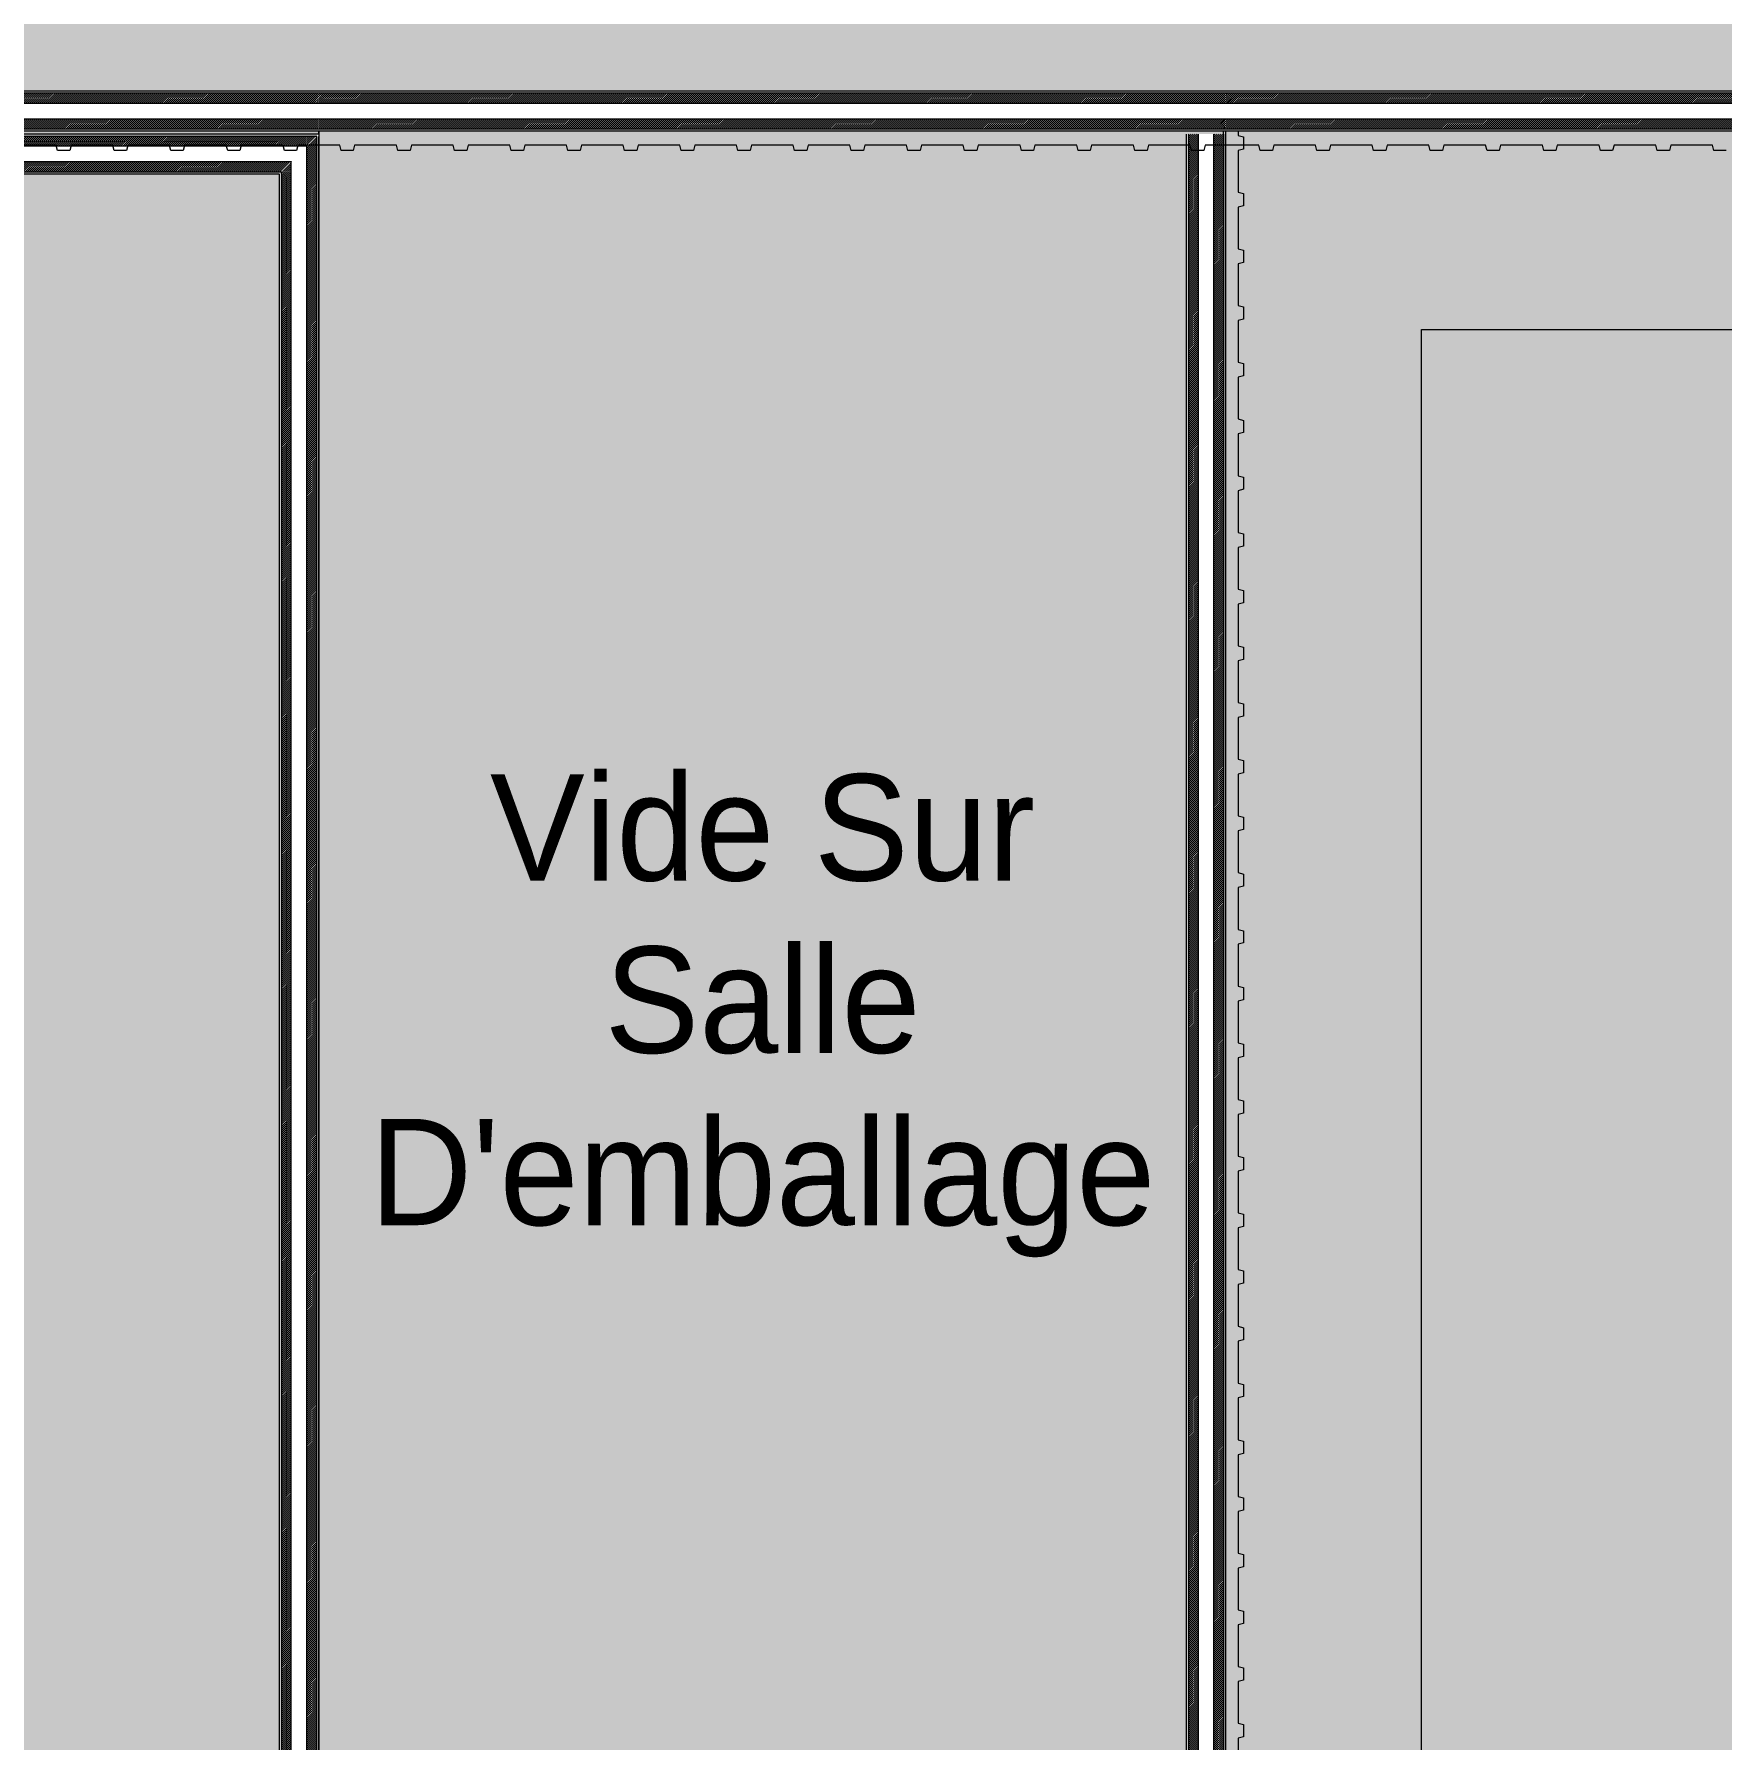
# Model space of a CAD drawing. Header units: millimetres. Extents: x 141848 to 1648660, y -465012 to -151356.
# Drawn here: x 402266 to 414175, y -199760 to -187728 of the extents above; entities that cross this region are included whole.
import ezdxf

# ---------------------------------------------------------------- set-up
doc = ezdxf.new("R2010")
doc.units = ezdxf.units.MM
doc.header["$MEASUREMENT"] = 0
doc.linetypes.add('Wipeout_Contour', pattern=[1000, 0, -1000])
for name, color, linetype in [('Hachure', 7, 'Continuous'), ('Intérieur - Agencement', 7, 'Continuous'), ('Sols_ Dalles', 7, 'Continuous')]:
    doc.layers.add(name, color=color, linetype=linetype)
doc.styles.add('STYLE_GENERE_1', font='')
doc.styles.get('STYLE_GENERE_1').set_extended_font_data('Agency FB')
pattern_1 = [(45, (0, 175), (-55.684659, 55.684659), [0, -52.5, 0, -78.75]), (110, (175, 175), (74.000794, 26.934086), [0, -38.5, 0, -66.5])]
pattern_2 = [(45, (0, 0), (-7.07106781, 7.07106781), [])]

# ---------------------------------------------------------------- blocks, each defined once
blk = doc.blocks.new('Dalle_3_1', base_point=(381580, -188411))
at = {"layer": 'Sols_ Dalles', "linetype": 'Continuous', "lineweight": 0, "true_color": 0x3f3f3f}
blk.add_hatch(color=250, dxfattribs=at).paths.add_polyline_path([(381580, -188411), (410696, -188411), (437925, -188411), (437925, -173400), (381580, -173400)])
at = {"layer": 'Sols_ Dalles', "color": 250, "linetype": 'Continuous', "lineweight": 5, "true_color": 0x1f1f1f, "flags": 128}
blk.add_lwpolyline([(381580, -188411), (410696, -188411), (437925, -188411), (437925, -173400), (381580, -173400)], close=True, dxfattribs=at)
blk = doc.blocks.new('Dalle_10_1', base_point=(396575, -216896))
at = {"layer": 'Sols_ Dalles', "linetype": 'Continuous', "lineweight": 0, "true_color": 0x3f3f3f}
blk.add_hatch(color=250, dxfattribs=at).paths.add_polyline_path([(396575, -216896), (396575, -231396), (404276, -231396), (404276, -216896), (414075, -216896), (414075, -205896), (404276, -205896), (404276, -188411), (396575, -188411), (396575, -205896)])
at = {"layer": 'Sols_ Dalles', "color": 250, "linetype": 'Continuous', "lineweight": 5, "true_color": 0x1f1f1f, "flags": 128}
blk.add_lwpolyline([(396575, -216896), (396575, -231396), (404276, -231396), (404276, -216896), (414075, -216896), (414075, -205896), (404276, -205896), (404276, -188411), (396575, -188411), (396575, -205896)], close=True, dxfattribs=at)
blk = doc.blocks.new('Dalle_11_1', base_point=(404276, -200381))
at = {"layer": 'Sols_ Dalles', "linetype": 'Continuous', "lineweight": 0, "true_color": 0x3f3f3f}
blk.add_hatch(color=250, dxfattribs=at).paths.add_polyline_path([(404276, -200381), (410676, -200381), (410676, -188411), (404276, -188411)])
at = {"layer": 'Sols_ Dalles', "color": 250, "linetype": 'Continuous', "lineweight": 5, "true_color": 0x1f1f1f, "flags": 128}
blk.add_lwpolyline([(404276, -200381), (410676, -200381), (410676, -188411), (404276, -188411)], close=True, dxfattribs=at)
blk = doc.blocks.new('Mur_35_1', base_point=(437905, -188411))
at = {"color": 254, "linetype": 'Wipeout_Contour', "lineweight": 0, "ltscale": 1856143.500106956}
blk.add_wipeout([(437625, -188131), (410676, -188131), (410676, -188146), (437625, -188146)], dxfattribs=at)
at = {"color": 254, "linetype": 'Wipeout_Contour', "lineweight": 0, "ltscale": 1857060.648235615}
blk.add_wipeout([(437890, -188396), (410676, -188396), (410676, -188411), (437890, -188411)], dxfattribs=at)
at = {"linetype": 'Continuous', "lineweight": 5, "true_color": 0x5f5f5f}
h = blk.add_hatch(dxfattribs=at)
h.set_pattern_fill('Enduit_0001', color=251, style=0, pattern_type=2)
h.set_pattern_definition(pattern_1)
h.paths.add_polyline_path([(437625, -188131), (410676, -188131), (410676, -188146), (437625, -188146)])
h = blk.add_hatch(dxfattribs=at)
h.set_pattern_fill('Enduit_0001', color=251, style=0, pattern_type=2)
h.set_pattern_definition(pattern_1)
h.paths.add_polyline_path([(437890, -188396), (410676, -188396), (410676, -188411), (437890, -188411)])
at = {"color": 254, "linetype": 'Wipeout_Contour', "lineweight": 0, "ltscale": 1856863.016987408}
blk.add_wipeout([(437820, -188326), (410676, -188326), (410676, -188396), (437820, -188396)], dxfattribs=at)
at = {"linetype": 'Continuous', "lineweight": 5, "true_color": 0x5f5f5f}
h = blk.add_hatch(dxfattribs=at)
h.set_pattern_fill('Briques_terre_cuite__int_97', color=251, style=0, pattern_type=2)
h.set_pattern_definition(pattern_2)
h.paths.add_polyline_path([(437820, -188326), (410676, -188326), (410676, -188396), (437820, -188396)])
at = {"color": 7, "linetype": 'Continuous', "lineweight": 5}
blk.add_line((410676, -188396), (437820, -188396), dxfattribs=at)
at = {"color": 7, "linetype": 'Continuous', "lineweight": 5, "flags": 128}
blk.add_lwpolyline([(410676, -188411), (437905, -188411)], dxfattribs=at)
at = {"color": 254, "linetype": 'Wipeout_Contour', "lineweight": 0, "ltscale": 1856514.772374174}
blk.add_wipeout([(437710, -188216), (410676, -188216), (410676, -188326), (437710, -188326)], dxfattribs=at)
at = {"color": 7, "linetype": 'Continuous', "lineweight": 5}
blk.add_line((410676, -188326), (437710, -188326), dxfattribs=at)
at = {"color": 254, "linetype": 'Wipeout_Contour', "lineweight": 0, "ltscale": 1856240.044146557}
blk.add_wipeout([(437640, -188146), (410676, -188146), (410676, -188216), (437640, -188216)], dxfattribs=at)
at = {"linetype": 'Continuous', "lineweight": 5, "true_color": 0x5f5f5f}
h = blk.add_hatch(dxfattribs=at)
h.set_pattern_fill('Briques_terre_cuite__int_97', color=251, style=0, pattern_type=2)
h.set_pattern_definition(pattern_2)
h.paths.add_polyline_path([(437640, -188146), (410676, -188146), (410676, -188216), (437640, -188216)])
at = {"color": 7, "linetype": 'Continuous', "lineweight": 5}
for p, q in [((437640, -188146), (410676, -188146)), ((410676, -188216), (437640, -188216))]:
    blk.add_line(p, q, dxfattribs=at)
at = {"color": 7, "linetype": 'Continuous', "lineweight": 5, "flags": 128}
blk.add_lwpolyline([(437625, -188131), (410676, -188131)], dxfattribs=at)
blk = doc.blocks.new('Mur_37_1', base_point=(381560, -188434))
at = {"color": 254, "linetype": 'Wipeout_Contour', "lineweight": 0, "ltscale": 1338100.045296884}
blk.add_wipeout([(404261, -188449), (404276, -188449), (404276, -188434)], dxfattribs=at)
at = {"color": 254, "linetype": 'Wipeout_Contour', "lineweight": 0, "ltscale": 1337715.778554555}
blk.add_wipeout([(403996, -188714), (404011, -188714), (404011, -188699)], dxfattribs=at)
at = {"linetype": 'Continuous', "lineweight": 5, "true_color": 0x5f5f5f}
h = blk.add_hatch(dxfattribs=at)
h.set_pattern_fill('Enduit_0001', color=251, style=0, pattern_type=2)
h.set_pattern_definition(pattern_1)
h.paths.add_polyline_path([(404261, -188449), (404276, -188449), (404276, -188434)])
h = blk.add_hatch(dxfattribs=at)
h.set_pattern_fill('Enduit_0001', color=251, style=0, pattern_type=2)
h.set_pattern_definition(pattern_1)
h.paths.add_polyline_path([(403996, -188714), (404011, -188714), (404011, -188699)])
at = {"color": 254, "linetype": 'Wipeout_Contour', "lineweight": 0, "ltscale": 1338074.911608651}
blk.add_wipeout([(404191, -188519), (404261, -188519), (404261, -188449)], dxfattribs=at)
at = {"linetype": 'Continuous', "lineweight": 5, "true_color": 0x5f5f5f}
h = blk.add_hatch(dxfattribs=at)
h.set_pattern_fill('Briques_terre_cuite__int_97', color=251, style=0, pattern_type=2)
h.set_pattern_definition(pattern_2)
h.paths.add_polyline_path([(404191, -188519), (404261, -188519), (404261, -188449)])
at = {"color": 254, "linetype": 'Wipeout_Contour', "lineweight": 0, "ltscale": 1337970.949910281}
blk.add_wipeout([(404081, -188629), (404191, -188629), (404191, -188519)], dxfattribs=at)
at = {"color": 254, "linetype": 'Wipeout_Contour', "lineweight": 0, "ltscale": 1338080.596348131}
blk.add_wipeout([(404261, -188434), (404261, -188449), (404276, -188434)], dxfattribs=at)
at = {"linetype": 'Continuous', "lineweight": 5, "true_color": 0x5f5f5f}
h = blk.add_hatch(dxfattribs=at)
h.set_pattern_fill('Enduit_0001', color=251, style=0, pattern_type=2)
h.set_pattern_definition(pattern_1)
h.paths.add_polyline_path([(404261, -188434), (404261, -188449), (404276, -188434)])
at = {"color": 254, "linetype": 'Wipeout_Contour', "lineweight": 0, "ltscale": 1337813.907357869}
blk.add_wipeout([(404011, -188699), (404081, -188699), (404081, -188629)], dxfattribs=at)
at = {"linetype": 'Continuous', "lineweight": 5, "true_color": 0x5f5f5f}
h = blk.add_hatch(dxfattribs=at)
h.set_pattern_fill('Briques_terre_cuite__int_97', color=251, style=0, pattern_type=2)
h.set_pattern_definition(pattern_2)
h.paths.add_polyline_path([(404011, -188699), (404081, -188699), (404081, -188629)])
at = {"color": 254, "linetype": 'Wipeout_Contour', "lineweight": 0, "ltscale": 1743186.654166448}
blk.add_wipeout([(381575, -188434), (381575, -188449), (404261, -188449), (404261, -188434)], dxfattribs=at)
at = {"linetype": 'Continuous', "lineweight": 5, "true_color": 0x5f5f5f}
h = blk.add_hatch(dxfattribs=at)
h.set_pattern_fill('Enduit_0001', color=251, style=0, pattern_type=2)
h.set_pattern_definition(pattern_1)
h.paths.add_polyline_path([(381575, -188434), (381575, -188449), (404261, -188449), (404261, -188434)])
at = {"color": 254, "linetype": 'Wipeout_Contour', "lineweight": 0, "ltscale": 1337696.322830285}
blk.add_wipeout([(403996, -188714), (404011, -188699), (403996, -188699)], dxfattribs=at)
at = {"linetype": 'Continuous', "lineweight": 5, "true_color": 0x5f5f5f}
h = blk.add_hatch(dxfattribs=at)
h.set_pattern_fill('Enduit_0001', color=251, style=0, pattern_type=2)
h.set_pattern_definition(pattern_1)
h.paths.add_polyline_path([(403996, -188714), (404011, -188699), (403996, -188699)])
at = {"color": 254, "linetype": 'Wipeout_Contour', "lineweight": 0, "ltscale": 1337982.371152228}
blk.add_wipeout([(404191, -188519), (404261, -188449), (404191, -188449)], dxfattribs=at)
at = {"linetype": 'Continuous', "lineweight": 5, "true_color": 0x5f5f5f}
h = blk.add_hatch(dxfattribs=at)
h.set_pattern_fill('Briques_terre_cuite__int_97', color=251, style=0, pattern_type=2)
h.set_pattern_definition(pattern_2)
h.paths.add_polyline_path([(404191, -188519), (404261, -188449), (404191, -188449)])
at = {"color": 7, "linetype": 'Continuous', "lineweight": 5}
blk.add_line((404261, -188519), (404261, -188449), dxfattribs=at)
at = {"color": 7, "linetype": 'Continuous', "lineweight": 5, "flags": 128}
blk.add_lwpolyline([(404276, -188434), (404276, -188449)], dxfattribs=at)
at = {"color": 254, "linetype": 'Wipeout_Contour', "lineweight": 0, "ltscale": 1743640.40483197}
blk.add_wipeout([(381840, -188714), (403996, -188714), (403996, -188699), (381840, -188699)], dxfattribs=at)
at = {"linetype": 'Continuous', "lineweight": 5, "true_color": 0x5f5f5f}
h = blk.add_hatch(dxfattribs=at)
h.set_pattern_fill('Enduit_0001', color=251, style=0, pattern_type=2)
h.set_pattern_definition(pattern_1)
h.paths.add_polyline_path([(381840, -188714), (403996, -188714), (403996, -188699), (381840, -188699)])
at = {"color": 254, "linetype": 'Wipeout_Contour', "lineweight": 0, "ltscale": 1743258.85435377}
blk.add_wipeout([(381645, -188519), (404191, -188519), (404191, -188449), (381645, -188449)], dxfattribs=at)
at = {"linetype": 'Continuous', "lineweight": 5, "true_color": 0x5f5f5f}
h = blk.add_hatch(dxfattribs=at)
h.set_pattern_fill('Briques_terre_cuite__int_97', color=251, style=0, pattern_type=2)
h.set_pattern_definition(pattern_2)
h.paths.add_polyline_path([(381645, -188519), (404191, -188519), (404191, -188449), (381645, -188449)])
at = {"color": 7, "linetype": 'Continuous', "lineweight": 5}
for p, q in [((404191, -188449), (381645, -188449)), ((404261, -188449), (404191, -188449))]:
    blk.add_line(p, q, dxfattribs=at)
at = {"color": 7, "linetype": 'Continuous', "lineweight": 5, "flags": 128}
blk.add_lwpolyline([(404276, -188434), (381560, -188434)], dxfattribs=at)
at = {"color": 254, "linetype": 'Wipeout_Contour', "lineweight": 0, "ltscale": 1337825.238163504}
blk.add_wipeout([(404081, -188519), (404081, -188629), (404191, -188519)], dxfattribs=at)
at = {"color": 7, "linetype": 'Continuous', "lineweight": 5}
blk.add_line((404191, -188629), (404191, -188519), dxfattribs=at)
at = {"color": 254, "linetype": 'Wipeout_Contour', "lineweight": 0, "ltscale": 1743412.548631396}
blk.add_wipeout([(381755, -188519), (381755, -188629), (404081, -188629), (404081, -188519)], dxfattribs=at)
at = {"color": 7, "linetype": 'Continuous', "lineweight": 5}
for p, q in [((404081, -188519), (381755, -188519)), ((404191, -188519), (404081, -188519))]:
    blk.add_line(p, q, dxfattribs=at)
at = {"color": 254, "linetype": 'Wipeout_Contour', "lineweight": 0, "ltscale": 1337721.348038434}
blk.add_wipeout([(404011, -188699), (404081, -188629), (404011, -188629)], dxfattribs=at)
at = {"linetype": 'Continuous', "lineweight": 5, "true_color": 0x5f5f5f}
h = blk.add_hatch(dxfattribs=at)
h.set_pattern_fill('Briques_terre_cuite__int_97', color=251, style=0, pattern_type=2)
h.set_pattern_definition(pattern_2)
h.paths.add_polyline_path([(404011, -188699), (404081, -188629), (404011, -188629)])
at = {"color": 7, "linetype": 'Continuous', "lineweight": 5}
blk.add_line((404081, -188699), (404081, -188629), dxfattribs=at)
at = {"color": 254, "linetype": 'Wipeout_Contour', "lineweight": 0, "ltscale": 1743567.070150393}
blk.add_wipeout([(381825, -188699), (404011, -188699), (404011, -188629), (381825, -188629)], dxfattribs=at)
at = {"linetype": 'Continuous', "lineweight": 5, "true_color": 0x5f5f5f}
h = blk.add_hatch(dxfattribs=at)
h.set_pattern_fill('Briques_terre_cuite__int_97', color=251, style=0, pattern_type=2)
h.set_pattern_definition(pattern_2)
h.paths.add_polyline_path([(381825, -188699), (404011, -188699), (404011, -188629), (381825, -188629)])
at = {"color": 7, "linetype": 'Continuous', "lineweight": 5}
for p, q in [((404011, -188629), (381825, -188629)), ((404081, -188629), (404011, -188629)), ((381825, -188699), (404011, -188699)), ((404011, -188714), (404011, -188699))]:
    blk.add_line(p, q, dxfattribs=at)
at = {"color": 7, "linetype": 'Continuous', "lineweight": 5, "flags": 128}
blk.add_lwpolyline([(381840, -188714), (403996, -188714)], dxfattribs=at)
blk = doc.blocks.new('Mur_38_1', base_point=(404276, -188434))
at = {"color": 254, "linetype": 'Wipeout_Contour', "lineweight": 0, "ltscale": 1799426.790819555}
blk.add_wipeout([(404261, -188449), (404261, -205896), (404276, -205896), (404276, -188449)], dxfattribs=at)
at = {"color": 254, "linetype": 'Wipeout_Contour', "lineweight": 0, "ltscale": 1798698.377496607}
blk.add_wipeout([(403996, -188714), (403996, -205896), (404011, -205896), (404011, -188714)], dxfattribs=at)
at = {"linetype": 'Continuous', "lineweight": 5, "true_color": 0x5f5f5f}
h = blk.add_hatch(dxfattribs=at)
h.set_pattern_fill('Enduit_0001', color=251, style=0, pattern_type=2)
h.set_pattern_definition(pattern_1)
h.paths.add_polyline_path([(404261, -188449), (404261, -205896), (404276, -205896), (404276, -188449)])
h = blk.add_hatch(dxfattribs=at)
h.set_pattern_fill('Enduit_0001', color=251, style=0, pattern_type=2)
h.set_pattern_definition(pattern_1)
h.paths.add_polyline_path([(403996, -188714), (403996, -205896), (404011, -205896), (404011, -188714)])
at = {"color": 254, "linetype": 'Wipeout_Contour', "lineweight": 0, "ltscale": 1799333.174281162}
blk.add_wipeout([(404191, -188519), (404191, -205896), (404261, -205896), (404261, -188519)], dxfattribs=at)
at = {"linetype": 'Continuous', "lineweight": 5, "true_color": 0x5f5f5f}
h = blk.add_hatch(dxfattribs=at)
h.set_pattern_fill('Briques_terre_cuite__int_97', color=251, style=0, pattern_type=2)
h.set_pattern_definition(pattern_2)
h.paths.add_polyline_path([(404191, -188519), (404191, -205896), (404261, -205896), (404261, -188519)])
at = {"color": 7, "linetype": 'Continuous', "lineweight": 5}
for p, q in [((404261, -188519), (404261, -188449)), ((404261, -205896), (404261, -188519))]:
    blk.add_line(p, q, dxfattribs=at)
at = {"color": 7, "linetype": 'Continuous', "lineweight": 5, "flags": 128}
blk.add_lwpolyline([(404276, -205896), (404276, -188449)], dxfattribs=at)
at = {"color": 254, "linetype": 'Wipeout_Contour', "lineweight": 0, "ltscale": 1799102.684855459}
blk.add_wipeout([(404081, -188629), (404081, -205896), (404191, -205896), (404191, -188629)], dxfattribs=at)
at = {"color": 7, "linetype": 'Continuous', "lineweight": 5}
for p, q in [((404191, -188629), (404191, -188519)), ((404191, -205896), (404191, -188629))]:
    blk.add_line(p, q, dxfattribs=at)
at = {"color": 254, "linetype": 'Wipeout_Contour', "lineweight": 0, "ltscale": 1798838.429702597}
blk.add_wipeout([(404011, -188699), (404011, -205896), (404081, -205896), (404081, -188699)], dxfattribs=at)
at = {"linetype": 'Continuous', "lineweight": 5, "true_color": 0x5f5f5f}
h = blk.add_hatch(dxfattribs=at)
h.set_pattern_fill('Briques_terre_cuite__int_97', color=251, style=0, pattern_type=2)
h.set_pattern_definition(pattern_2)
h.paths.add_polyline_path([(404011, -188699), (404011, -205896), (404081, -205896), (404081, -188699)])
at = {"color": 7, "linetype": 'Continuous', "lineweight": 5}
for p, q in [((404081, -188699), (404081, -188629)), ((404011, -188714), (404011, -188699)), ((404011, -188714), (404011, -205896)), ((404081, -205896), (404081, -188699))]:
    blk.add_line(p, q, dxfattribs=at)
at = {"color": 7, "linetype": 'Continuous', "lineweight": 5, "flags": 128}
blk.add_lwpolyline([(403996, -188714), (403996, -205896)], dxfattribs=at)
blk = doc.blocks.new('Mur_46_1', base_point=(410676, -205896))
at = {"color": 254, "linetype": 'Wipeout_Contour', "lineweight": 0, "ltscale": 1816362.275387147}
blk.add_wipeout([(410411, -200101), (410411, -188434), (410396, -188434), (410396, -200101)], dxfattribs=at)
at = {"color": 254, "linetype": 'Wipeout_Contour', "lineweight": 0, "ltscale": 1822456.173746047}
blk.add_wipeout([(410676, -205896), (410676, -188434), (410661, -188434), (410661, -205896)], dxfattribs=at)
at = {"linetype": 'Continuous', "lineweight": 5, "true_color": 0x5f5f5f}
h = blk.add_hatch(dxfattribs=at)
h.set_pattern_fill('Enduit_0001', color=251, style=0, pattern_type=2)
h.set_pattern_definition(pattern_1)
h.paths.add_polyline_path([(410411, -200101), (410411, -188434), (410396, -188434), (410396, -200101)])
h = blk.add_hatch(dxfattribs=at)
h.set_pattern_fill('Enduit_0001', color=251, style=0, pattern_type=2)
h.set_pattern_definition(pattern_1)
h.paths.add_polyline_path([(410676, -205896), (410676, -188434), (410661, -188434), (410661, -205896)])
at = {"color": 254, "linetype": 'Wipeout_Contour', "lineweight": 0, "ltscale": 1822302.936077822}
blk.add_wipeout([(410661, -205896), (410661, -188434), (410591, -188434), (410591, -205896)], dxfattribs=at)
at = {"linetype": 'Continuous', "lineweight": 5, "true_color": 0x5f5f5f}
h = blk.add_hatch(dxfattribs=at)
h.set_pattern_fill('Briques_terre_cuite__int_97', color=251, style=0, pattern_type=2)
h.set_pattern_definition(pattern_2)
h.paths.add_polyline_path([(410661, -205896), (410661, -188434), (410591, -188434), (410591, -205896)])
at = {"color": 7, "linetype": 'Continuous', "lineweight": 5}
blk.add_line((410661, -205896), (410661, -188434), dxfattribs=at)
at = {"color": 7, "linetype": 'Continuous', "lineweight": 5, "flags": 128}
blk.add_lwpolyline([(410676, -205896), (410676, -188434)], dxfattribs=at)
at = {"color": 254, "linetype": 'Wipeout_Contour', "lineweight": 0, "ltscale": 1816915.812360448}
blk.add_wipeout([(410591, -200186), (410591, -188434), (410481, -188434), (410481, -200186)], dxfattribs=at)
at = {"color": 7, "linetype": 'Continuous', "lineweight": 5}
blk.add_line((410591, -200186), (410591, -188434), dxfattribs=at)
at = {"color": 254, "linetype": 'Wipeout_Contour', "lineweight": 0, "ltscale": 1816529.073895785}
blk.add_wipeout([(410481, -200116), (410481, -188434), (410411, -188434), (410411, -200116)], dxfattribs=at)
at = {"linetype": 'Continuous', "lineweight": 5, "true_color": 0x5f5f5f}
h = blk.add_hatch(dxfattribs=at)
h.set_pattern_fill('Briques_terre_cuite__int_97', color=251, style=0, pattern_type=2)
h.set_pattern_definition(pattern_2)
h.paths.add_polyline_path([(410481, -200116), (410481, -188434), (410411, -188434), (410411, -200116)])
at = {"color": 7, "linetype": 'Continuous', "lineweight": 5}
for p, q in [((410411, -188434), (410411, -200116)), ((410481, -200116), (410481, -188434))]:
    blk.add_line(p, q, dxfattribs=at)
at = {"color": 7, "linetype": 'Continuous', "lineweight": 5, "flags": 128}
blk.add_lwpolyline([(410396, -188434), (410396, -200101)], dxfattribs=at)
blk = doc.blocks.new('Mur_53_1', base_point=(410676, -188411))
at = {"color": 254, "linetype": 'Wipeout_Contour', "lineweight": 0, "ltscale": 1795256.240690239}
blk.add_wipeout([(410676, -188131), (404276, -188131), (404276, -188146), (410676, -188146)], dxfattribs=at)
at = {"color": 254, "linetype": 'Wipeout_Contour', "lineweight": 0, "ltscale": 1795700.857901255}
blk.add_wipeout([(404276, -188411), (410676, -188411), (410676, -188396), (404276, -188396)], dxfattribs=at)
at = {"linetype": 'Continuous', "lineweight": 5, "true_color": 0x5f5f5f}
h = blk.add_hatch(dxfattribs=at)
h.set_pattern_fill('Enduit_0001', color=251, style=0, pattern_type=2)
h.set_pattern_definition(pattern_1)
h.paths.add_polyline_path([(410676, -188131), (404276, -188131), (404276, -188146), (410676, -188146)])
h = blk.add_hatch(dxfattribs=at)
h.set_pattern_fill('Enduit_0001', color=251, style=0, pattern_type=2)
h.set_pattern_definition(pattern_1)
h.paths.add_polyline_path([(404276, -188411), (410676, -188411), (410676, -188396), (404276, -188396)])
at = {"color": 254, "linetype": 'Wipeout_Contour', "lineweight": 0, "ltscale": 1795629.520986092}
blk.add_wipeout([(404276, -188396), (410676, -188396), (410676, -188326), (404276, -188326)], dxfattribs=at)
at = {"linetype": 'Continuous', "lineweight": 5, "true_color": 0x5f5f5f}
h = blk.add_hatch(dxfattribs=at)
h.set_pattern_fill('Briques_terre_cuite__int_97', color=251, style=0, pattern_type=2)
h.set_pattern_definition(pattern_2)
h.paths.add_polyline_path([(404276, -188396), (410676, -188396), (410676, -188326), (404276, -188326)])
at = {"color": 7, "linetype": 'Continuous', "lineweight": 5}
blk.add_line((404276, -188396), (410676, -188396), dxfattribs=at)
at = {"color": 7, "linetype": 'Continuous', "lineweight": 5, "flags": 128}
blk.add_lwpolyline([(404276, -188411), (410676, -188411)], dxfattribs=at)
at = {"color": 254, "linetype": 'Wipeout_Contour', "lineweight": 0, "ltscale": 1795478.495814335}
blk.add_wipeout([(404276, -188326), (410676, -188326), (410676, -188216), (404276, -188216)], dxfattribs=at)
at = {"color": 7, "linetype": 'Continuous', "lineweight": 5}
blk.add_line((404276, -188326), (410676, -188326), dxfattribs=at)
at = {"color": 254, "linetype": 'Wipeout_Contour', "lineweight": 0, "ltscale": 1795327.516839063}
blk.add_wipeout([(404276, -188216), (410676, -188216), (410676, -188146), (404276, -188146)], dxfattribs=at)
at = {"linetype": 'Continuous', "lineweight": 5, "true_color": 0x5f5f5f}
h = blk.add_hatch(dxfattribs=at)
h.set_pattern_fill('Briques_terre_cuite__int_97', color=251, style=0, pattern_type=2)
h.set_pattern_definition(pattern_2)
h.paths.add_polyline_path([(404276, -188216), (410676, -188216), (410676, -188146), (404276, -188146)])
at = {"color": 7, "linetype": 'Continuous', "lineweight": 5}
for p, q in [((410676, -188146), (404276, -188146)), ((404276, -188216), (410676, -188216))]:
    blk.add_line(p, q, dxfattribs=at)
at = {"color": 7, "linetype": 'Continuous', "lineweight": 5, "flags": 128}
blk.add_lwpolyline([(410676, -188131), (404276, -188131)], dxfattribs=at)
blk = doc.blocks.new('Mur_54_1', base_point=(404276, -188411))
at = {"color": 254, "linetype": 'Wipeout_Contour', "lineweight": 0, "ltscale": 1743164.485170921}
blk.add_wipeout([(381840, -188146), (404276, -188146), (404276, -188131), (381840, -188131)], dxfattribs=at)
at = {"color": 254, "linetype": 'Wipeout_Contour', "lineweight": 0, "ltscale": 1743147.352801007}
blk.add_wipeout([(381575, -188411), (404276, -188411), (404276, -188396), (381575, -188396)], dxfattribs=at)
at = {"linetype": 'Continuous', "lineweight": 5, "true_color": 0x5f5f5f}
h = blk.add_hatch(dxfattribs=at)
h.set_pattern_fill('Enduit_0001', color=251, style=0, pattern_type=2)
h.set_pattern_definition(pattern_1)
h.paths.add_polyline_path([(381840, -188146), (404276, -188146), (404276, -188131), (381840, -188131)])
h = blk.add_hatch(dxfattribs=at)
h.set_pattern_fill('Enduit_0001', color=251, style=0, pattern_type=2)
h.set_pattern_definition(pattern_1)
h.paths.add_polyline_path([(381575, -188411), (404276, -188411), (404276, -188396), (381575, -188396)])
at = {"color": 254, "linetype": 'Wipeout_Contour', "lineweight": 0, "ltscale": 1743199.367312666}
blk.add_wipeout([(381645, -188326), (381645, -188396), (404276, -188396), (404276, -188326)], dxfattribs=at)
at = {"linetype": 'Continuous', "lineweight": 5, "true_color": 0x5f5f5f}
h = blk.add_hatch(dxfattribs=at)
h.set_pattern_fill('Briques_terre_cuite__int_97', color=251, style=0, pattern_type=2)
h.set_pattern_definition(pattern_2)
h.paths.add_polyline_path([(381645, -188326), (381645, -188396), (404276, -188396), (404276, -188326)])
at = {"color": 7, "linetype": 'Continuous', "lineweight": 5}
blk.add_line((381645, -188396), (404276, -188396), dxfattribs=at)
at = {"color": 7, "linetype": 'Continuous', "lineweight": 5, "flags": 128}
blk.add_lwpolyline([(381575, -188411), (404276, -188411)], dxfattribs=at)
at = {"color": 254, "linetype": 'Wipeout_Contour', "lineweight": 0, "ltscale": 1743241.024789309}
blk.add_wipeout([(381755, -188326), (404276, -188326), (404276, -188216), (381755, -188216)], dxfattribs=at)
at = {"color": 7, "linetype": 'Continuous', "lineweight": 5}
blk.add_line((381755, -188326), (404276, -188326), dxfattribs=at)
at = {"color": 254, "linetype": 'Wipeout_Contour', "lineweight": 0, "ltscale": 1743211.018179256}
blk.add_wipeout([(381825, -188216), (404276, -188216), (404276, -188146), (381825, -188146)], dxfattribs=at)
at = {"linetype": 'Continuous', "lineweight": 5, "true_color": 0x5f5f5f}
h = blk.add_hatch(dxfattribs=at)
h.set_pattern_fill('Briques_terre_cuite__int_97', color=251, style=0, pattern_type=2)
h.set_pattern_definition(pattern_2)
h.paths.add_polyline_path([(381825, -188216), (404276, -188216), (404276, -188146), (381825, -188146)])
at = {"color": 7, "linetype": 'Continuous', "lineweight": 5}
for p, q in [((404276, -188146), (381840, -188146)), ((381825, -188216), (404276, -188216))]:
    blk.add_line(p, q, dxfattribs=at)
at = {"color": 7, "linetype": 'Continuous', "lineweight": 5, "flags": 128}
blk.add_lwpolyline([(404276, -188131), (381840, -188131)], dxfattribs=at)
blk = doc.blocks.new('Tôle profilée 25_7')
at = {"color": 7, "linetype": 'Continuous', "lineweight": 5}
for p, q in [((0, 17452.775), (-38, 17443.25)), ((0, 17484.999), (0, 17452.775)), ((-38, 17443.25), (-38, 17356.75)), ((-38, 17356.75), (0, 17347.225)), ((0, 17347.225), (0, 17200)), ((0, 17200), (0, 17052.775)), ((0, 17052.775), (-38, 17043.25)), ((-38, 17043.25), (-38, 16956.75)), ((-38, 16956.75), (0, 16947.225)), ((0, 16947.225), (0, 16800)), ((0, 16800), (0, 16652.775)), ((0, 16652.775), (-38, 16643.25)), ((-38, 16643.25), (-38, 16556.75)), ((-38, 16556.75), (0, 16547.225)), ((0, 16547.225), (0, 16400)), ((0, 16400), (0, 16252.775)), ((0, 16252.775), (-38, 16243.25)), ((-38, 16243.25), (-38, 16156.75)), ((-38, 16156.75), (0, 16147.225)), ((0, 16147.225), (0, 16000)), ((0, 16000), (0, 15852.775)), ((0, 15852.775), (-38, 15843.25)), ((-38, 15843.25), (-38, 15756.75)), ((-38, 15756.75), (0, 15747.225)), ((0, 15747.225), (0, 15600)), ((0, 15600), (0, 15452.775)), ((0, 15452.775), (-38, 15443.25)), ((-38, 15443.25), (-38, 15356.75)), ((-38, 15356.75), (0, 15347.225)), ((0, 15347.225), (0, 15200)), ((0, 15200), (0, 15052.775)), ((0, 15052.775), (-38, 15043.25)), ((-38, 15043.25), (-38, 14956.75)), ((-38, 14956.75), (0, 14947.225)), ((0, 14947.225), (0, 14800)), ((0, 14800), (0, 14652.775)), ((0, 14652.775), (-38, 14643.25)), ((-38, 14643.25), (-38, 14556.75)), ((-38, 14556.75), (0, 14547.225)), ((0, 14547.225), (0, 14400)), ((0, 14400), (0, 14252.775)), ((0, 14252.775), (-38, 14243.25)), ((-38, 14243.25), (-38, 14156.75)), ((-38, 14156.75), (0, 14147.225)), ((0, 14147.225), (0, 14000)), ((0, 14000), (0, 13852.775)), ((0, 13852.775), (-38, 13843.25)), ((-38, 13843.25), (-38, 13756.75)), ((-38, 13756.75), (0, 13747.225)), ((0, 13747.225), (0, 13600)), ((0, 13600), (0, 13452.775)), ((0, 13452.775), (-38, 13443.25)), ((-38, 13443.25), (-38, 13356.75)), ((-38, 13356.75), (0, 13347.225)), ((0, 13347.225), (0, 13200)), ((0, 13200), (0, 13052.775)), ((0, 13052.775), (-38, 13043.25)), ((-38, 13043.25), (-38, 12956.75)), ((-38, 12956.75), (0, 12947.225)), ((0, 12947.225), (0, 12800)), ((0, 12800), (0, 12652.775)), ((0, 12652.775), (-38, 12643.25)), ((-38, 12643.25), (-38, 12556.75)), ((-38, 12556.75), (0, 12547.225)), ((0, 12547.225), (0, 12400)), ((0, 12400), (0, 12252.775)), ((0, 12252.775), (-38, 12243.25)), ((-38, 12243.25), (-38, 12156.75)), ((-38, 12156.75), (0, 12147.225)), ((0, 12147.225), (0, 12000)), ((0, 12000), (0, 11852.775)), ((0, 11852.775), (-38, 11843.25)), ((-38, 11843.25), (-38, 11756.75)), ((-38, 11756.75), (0, 11747.225)), ((0, 11747.225), (0, 11600)), ((0, 11600), (0, 11452.775)), ((0, 11452.775), (-38, 11443.25)), ((-38, 11443.25), (-38, 11356.75)), ((-38, 11356.75), (0, 11347.225)), ((0, 11347.225), (0, 11200)), ((0, 11200), (0, 11052.775)), ((0, 11052.775), (-38, 11043.25)), ((-38, 11043.25), (-38, 10956.75)), ((-38, 10956.75), (0, 10947.225)), ((0, 10947.225), (0, 10800)), ((0, 10800), (0, 10652.775)), ((0, 10652.775), (-38, 10643.25)), ((-38, 10643.25), (-38, 10556.75)), ((-38, 10556.75), (0, 10547.225)), ((0, 10547.225), (0, 10400)), ((0, 10400), (0, 10252.775)), ((0, 10252.775), (-38, 10243.25)), ((-38, 10243.25), (-38, 10156.75)), ((-38, 10156.75), (0, 10147.225)), ((0, 10147.225), (0, 10000)), ((0, 10000), (0, 9852.775)), ((0, 9852.775), (-38, 9843.25)), ((-38, 9843.25), (-38, 9756.75)), ((-38, 9756.75), (0, 9747.225)), ((0, 9747.225), (0, 9600)), ((0, 9600), (0, 9452.775)), ((0, 9452.775), (-38, 9443.25)), ((-38, 9443.25), (-38, 9356.75)), ((-38, 9356.75), (0, 9347.225)), ((0, 9347.225), (0, 9200)), ((0, 9200), (0, 9052.775)), ((0, 9052.775), (-38, 9043.25)), ((-38, 9043.25), (-38, 8956.75)), ((-38, 8956.75), (0, 8947.225)), ((0, 8947.225), (0, 8800)), ((0, 8800), (0, 8652.775)), ((0, 8652.775), (-38, 8643.25)), ((-38, 8643.25), (-38, 8556.75)), ((-38, 8556.75), (0, 8547.225)), ((0, 8547.225), (0, 8400)), ((0, 8400), (0, 8252.775)), ((0, 8252.775), (-38, 8243.25)), ((-38, 8243.25), (-38, 8156.75)), ((-38, 8156.75), (0, 8147.225)), ((0, 8147.225), (0, 8000)), ((0, 8000), (0, 7852.775)), ((0, 7852.775), (-38, 7843.25)), ((-38, 7843.25), (-38, 7756.75)), ((-38, 7756.75), (0, 7747.225)), ((0, 7747.225), (0, 7600)), ((0, 7600), (0, 7452.775)), ((0, 7452.775), (-38, 7443.25)), ((-38, 7443.25), (-38, 7356.75)), ((-38, 7356.75), (0, 7347.225)), ((0, 7347.225), (0, 7200)), ((0, 7200), (0, 7052.775)), ((0, 7052.775), (-38, 7043.25)), ((-38, 7043.25), (-38, 6956.75)), ((-38, 6956.75), (0, 6947.225)), ((0, 6947.225), (0, 6800)), ((0, 6800), (0, 6652.775)), ((0, 6652.775), (-38, 6643.25)), ((-38, 6643.25), (-38, 6556.75)), ((-38, 6556.75), (0, 6547.225)), ((0, 6547.225), (0, 6400)), ((0, 6400), (0, 6252.775)), ((0, 6252.775), (-38, 6243.25)), ((-38, 6243.25), (-38, 6156.75)), ((-38, 6156.75), (0, 6147.225)), ((0, 6147.225), (0, 6000))]:
    blk.add_line(p, q, dxfattribs=at)
blk = doc.blocks.new('Tôle profilée 25_8')
at = {"color": 7, "linetype": 'Continuous', "lineweight": 5}
for p, q in [((-38, 3443.25), (-38, 3356.75)), ((-38, 3356.75), (0, 3347.225)), ((0, 3347.225), (0, 3200)), ((0, 3200), (0, 3052.775)), ((0, 3052.775), (-38, 3043.25)), ((-38, 3043.25), (-38, 2956.75)), ((-38, 2956.75), (0, 2947.225)), ((0, 2947.225), (0, 2800)), ((0, 2800), (0, 2652.775)), ((0, 2652.775), (-38, 2643.25)), ((-38, 2643.25), (-38, 2556.75)), ((-38, 2556.75), (0, 2547.225)), ((0, 2547.225), (0, 2400)), ((0, 2400), (0, 2252.775)), ((0, 2252.775), (-38, 2243.25)), ((-38, 2243.25), (-38, 2156.75)), ((-38, 2156.75), (0, 2147.225)), ((0, 2147.225), (0, 2000)), ((0, 2000), (0, 1852.775)), ((0, 1852.775), (-38, 1843.25)), ((-38, 1843.25), (-38, 1756.75)), ((-38, 1756.75), (0, 1747.225)), ((0, 1747.225), (0, 1600)), ((0, 1600), (0, 1452.775)), ((0, 1452.775), (-38, 1443.25)), ((-38, 1443.25), (-38, 1356.75)), ((-38, 1356.75), (0, 1347.225)), ((0, 1347.225), (0, 1200)), ((0, 1200), (0, 1052.775)), ((0, 1052.775), (-38, 1043.25)), ((-38, 1043.25), (-38, 956.75)), ((-38, 956.75), (0, 947.225)), ((0, 947.225), (0, 800)), ((0, 800), (0, 652.775)), ((0, 652.775), (-38, 643.25)), ((-38, 643.25), (-38, 556.75)), ((-38, 556.75), (0, 547.225)), ((0, 547.225), (0, 400)), ((0, 400), (0, 252.775)), ((0, 252.775), (-38, 243.25)), ((-38, 243.25), (-38, 156.75)), ((-38, 156.75), (0, 147.225)), ((0, 147.225), (0, 0))]:
    blk.add_line(p, q, dxfattribs=at)
blk = doc.blocks.new('Tôle profilée 25_15')
at = {"color": 7, "linetype": 'Continuous', "lineweight": 5}
for p, q in [((0, 14085.492), (0, 14000)), ((0, 14000), (0, 13852.775)), ((0, 13852.775), (-38, 13843.25)), ((-38, 13843.25), (-38, 13756.75)), ((-38, 13756.75), (0, 13747.225)), ((0, 13747.225), (0, 13600)), ((0, 13600), (0, 13452.775)), ((0, 13452.775), (-38, 13443.25)), ((-38, 13443.25), (-38, 13356.75)), ((-38, 13356.75), (0, 13347.225)), ((0, 13347.225), (0, 13200)), ((0, 13200), (0, 13052.775)), ((0, 13052.775), (-38, 13043.25)), ((-38, 13043.25), (-38, 12956.75)), ((-38, 12956.75), (0, 12947.225)), ((0, 12947.225), (0, 12800)), ((0, 12800), (0, 12652.775)), ((0, 12652.775), (-38, 12643.25)), ((-38, 12643.25), (-38, 12556.75)), ((-38, 12556.75), (0, 12547.225)), ((0, 12547.225), (0, 12400)), ((0, 12400), (0, 12252.775)), ((0, 12252.775), (-38, 12243.25)), ((-38, 12243.25), (-38, 12156.75)), ((-38, 12156.75), (0, 12147.225)), ((0, 12147.225), (0, 12000)), ((0, 12000), (0, 11852.775)), ((0, 11852.775), (-38, 11843.25)), ((-38, 11843.25), (-38, 11756.75)), ((-38, 11756.75), (0, 11747.225)), ((0, 11747.225), (0, 11600)), ((0, 11600), (0, 11452.775)), ((0, 11452.775), (-38, 11443.25)), ((-38, 11443.25), (-38, 11356.75)), ((-38, 11356.75), (0, 11347.225)), ((0, 11347.225), (0, 11200)), ((0, 11200), (0, 11052.775)), ((0, 11052.775), (-38, 11043.25)), ((-38, 11043.25), (-38, 10956.75)), ((-38, 10956.75), (0, 10947.225)), ((0, 10947.225), (0, 10800)), ((0, 10800), (0, 10652.775)), ((0, 10652.775), (-38, 10643.25)), ((-38, 10643.25), (-38, 10556.75)), ((-38, 10556.75), (0, 10547.225)), ((0, 10547.225), (0, 10400)), ((0, 10400), (0, 10252.775)), ((0, 10252.775), (-38, 10243.25)), ((-38, 10243.25), (-38, 10156.75)), ((-38, 10156.75), (0, 10147.225)), ((0, 10147.225), (0, 10000)), ((0, 10000), (0, 9852.775)), ((0, 9852.775), (-38, 9843.25)), ((-38, 9843.25), (-38, 9756.75)), ((-38, 9756.75), (0, 9747.225)), ((0, 9747.225), (0, 9600)), ((0, 9600), (0, 9452.775)), ((0, 9452.775), (-38, 9443.25)), ((-38, 9443.25), (-38, 9356.75)), ((-38, 9356.75), (0, 9347.225)), ((0, 9347.225), (0, 9200)), ((0, 9200), (0, 9052.775)), ((0, 9052.775), (-38, 9043.25)), ((-38, 9043.25), (-38, 8956.75)), ((-38, 8956.75), (0, 8947.225)), ((0, 8947.225), (0, 8800)), ((0, 8800), (0, 8652.775)), ((0, 8652.775), (-38, 8643.25)), ((-38, 8643.25), (-38, 8556.75)), ((-38, 8556.75), (0, 8547.225)), ((0, 8547.225), (0, 8400)), ((0, 8400), (0, 8252.775)), ((0, 8252.775), (-38, 8243.25)), ((-38, 8243.25), (-38, 8156.75)), ((-38, 8156.75), (0, 8147.225)), ((0, 8147.225), (0, 8000)), ((0, 8000), (0, 7852.775)), ((0, 7852.775), (-38, 7843.25)), ((-38, 7843.25), (-38, 7756.75)), ((-38, 7756.75), (0, 7747.225)), ((0, 7747.225), (0, 7600)), ((0, 7600), (0, 7452.775)), ((0, 7452.775), (-38, 7443.25)), ((-38, 7443.25), (-38, 7356.75)), ((-38, 7356.75), (0, 7347.225)), ((0, 7347.225), (0, 7200)), ((0, 7200), (0, 7052.775)), ((0, 7052.775), (-38, 7043.25)), ((-38, 7043.25), (-38, 6956.75)), ((-38, 6956.75), (0, 6947.225)), ((0, 6947.225), (0, 6800)), ((0, 6800), (0, 6652.775)), ((0, 6652.775), (-38, 6643.25)), ((-38, 6643.25), (-38, 6556.75)), ((-38, 6556.75), (0, 6547.225)), ((0, 6547.225), (0, 6400)), ((0, 6400), (0, 6252.775)), ((0, 6252.775), (-38, 6243.25)), ((-38, 6243.25), (-38, 6156.75)), ((-38, 6156.75), (0, 6147.225)), ((0, 6147.225), (0, 6000)), ((0, 6000), (0, 5852.775)), ((0, 5852.775), (-38, 5843.25)), ((-38, 5843.25), (-38, 5756.75)), ((-38, 5756.75), (0, 5747.225)), ((0, 5747.225), (0, 5600)), ((0, 5600), (0, 5452.775))]:
    blk.add_line(p, q, dxfattribs=at)

msp = doc.modelspace()

# ---------------------------------------------------------------- hatches: boundary and pattern name
at = {"linetype": 'Continuous', "lineweight": 0, "true_color": 0x6f6f6f}
h = msp.add_hatch(color=8, dxfattribs=at)
h.paths.add_polyline_path([(360547.961, -275935.042), (360547.961, -295062.571), (487920.34, -293826.868), (487920.34, -270902.734), (487462.568, -270902.734), (472913.119, -271040.575), (472913.119, -163437.635), (371855.719, -163437.635), (371855.719, -271040.575), (371882.482, -271040.57), (371882.665, -272000.514, -0.409427364), (367883.201, -275935.042)])
h.paths.add_polyline_path([(377135.103, -260639.953), (373845.103, -260639.953), (373845.103, -248364.953), (373845.103, -243089.974), (373845.103, -242189.974), (377135.103, -242189.974)], flags=0)
h.paths.add_polyline_path([(415474.561, -260810.571), (380202.952, -260810.571), (380202.952, -230015.57), (380202.952, -193810.571), (380202.952, -171995.57), (431505.799, -171995.57), (464309.564, -171995.57), (464309.564, -262266.885), (436549.587, -262266.885), (436549.587, -189810.571), (412055.061, -189810.571), (412055.061, -201780.57), (412055.061, -204495.57), (415454.069, -204495.57), (415454.069, -208495.57), (415454.069, -218295.57), (405655.061, -218295.57), (405655.061, -222495.57), (415474.561, -222495.57)], flags=0)
h.paths.add_polyline_path([(381436.562, -269433.913, -0.09031866), (381558.292, -268727.623, -0.201448728), (382612.158, -267592.74, -0.104211445), (383417.525, -267415.055), (384017.498, -267409.371, -0.104044608), (384824.873, -267571.244, -0.238255457), (385983.776, -268953.318, -0.055188622), (386036.355, -269390.334), (386038.45, -269611.438), (386050.565, -270890.267), (385792.102, -271892.761, -0.267949192), (384069.602, -272909.124), (383469.629, -272914.808, -0.193717464), (382078.771, -272370.185, -0.070568756), (381728.183, -271931.262, -0.131652498), (381450.772, -270933.845)], flags=0)
h.paths.add_polyline_path([(392016.505, -273452.052), (392030.007, -267377.824, -0.380556701), (394016.505, -265609.826), (394094.233, -265609.826), (394094.233, -270609.826), (409094.233, -270609.826), (409094.233, -265609.826), (414055.71, -265609.826, -0.414213562), (415555.71, -267109.826), (415555.71, -273660.699, -0.345501612), (413836.804, -275433.432), (394027.271, -275599.002, -0.415791099), (392016.505, -273599.031)], flags=0)
h.paths.add_polyline_path([(424209.612, -271504.083, -0.134473934), (423930.467, -270484.937), (423930.467, -268984.937, -0.414213562), (425930.467, -266984.937), (426530.467, -266984.937, -0.414213562), (428530.467, -268984.937), (428530.467, -270484.937, -0.128820346), (428273.55, -271465.581, -0.270936291), (426530.467, -272484.937), (425930.467, -272484.937, -0.264979997)], flags=0)
h.paths.add_polyline_path([(436562.206, -273329.325), (436569.468, -267730.336, -0.098561509), (436800.237, -266943.721), (436817.2, -266951.545, -0.258849002), (438654.998, -265605.827), (438652.661, -265587.294), (439337.088, -265587.294), (439337.088, -265687.294), (439337.088, -270687.294), (469237.088, -270687.294), (469237.088, -265687.294), (470907.523, -265687.294), (472885.813, -265687.294), (472885.813, -267687.294), (472885.813, -271062.255, 0.001345761), (472885.842, -271073.021), (472896.728, -273095.233, -0.414213562), (470907.523, -275105.97), (462184.053, -275105.97, -0.005188955), (462130.957, -275116.103), (454147.511, -275196.191), (438770.531, -275253.24, -0.386553331), (436572.608, -273475.385, -0.025189219)], flags=0)
at = {"layer": 'Intérieur - Agencement', "linetype": 'Continuous', "lineweight": 5}
msp.add_hatch(color=9, dxfattribs=at).paths.add_polyline_path([(410066.94, -188960.29), (404713.998, -188960.29), (404713.998, -199738.187), (405482.133, -189848.447)])
at = {"layer": 'Sols_ Dalles', "linetype": 'Continuous', "lineweight": 0, "true_color": 0x2e271c}
msp.add_hatch(color=250, dxfattribs=at).paths.add_polyline_path([(380202.952, -171995.57), (380202.952, -230015.57), (380202.952, -260810.571), (415474.561, -260810.571), (415474.561, -260795.571), (415474.561, -258649.982), (415474.561, -258010.558), (415474.561, -222495.57), (405655.061, -222495.57), (405655.061, -218295.57), (415454.069, -218295.57), (415454.069, -204495.57), (412055.061, -204495.57), (412055.061, -201780.57), (412055.061, -189810.571), (436505.061, -189810.571), (436505.061, -253395.57), (436505.061, -253415.571), (437905.061, -253415.571), (437905.061, -253395.57), (437905.061, -188410.571), (410655.061, -188410.571), (410655.061, -200380.57), (410655.061, -205895.57), (414054.069, -205895.57), (414054.069, -216895.57), (404255.061, -216895.57), (404255.061, -223895.57), (414054.069, -223895.57), (414054.069, -258649.982), (414054.069, -259410.571), (382689.741, -259410.571), (381560.201, -259410.571), (381560.201, -231415.57), (381560.201, -173395.57), (462925.553, -173395.57), (462925.553, -253415.571), (464325.553, -253415.571), (464325.553, -171995.57)])

# ---------------------------------------------------------------- linework, layer by layer
at = {"layer": 'Sols_ Dalles', "color": 250, "linetype": 'Continuous', "lineweight": 5, "true_color": 0x1f1f1f}
for points in [[(437905.061, -253395.57), (437905.061, -188410.571), (410655.061, -188410.571), (410655.061, -200380.57), (404255.061, -200380.57), (404255.061, -205895.57), (414054.069, -205895.57), (414054.069, -216895.57), (404255.061, -216895.57), (404255.061, -223895.57), (414054.069, -223895.57), (414054.069, -258649.982)], [(415474.561, -258010.558), (415474.561, -222495.57), (405655.061, -222495.57), (405655.061, -218295.57), (415454.069, -218295.57), (415454.069, -204495.57), (412055.061, -204495.57), (412055.061, -201780.57), (412055.061, -189810.571), (436505.061, -189810.571), (436505.061, -253395.57)]]:
    msp.add_lwpolyline(points, dxfattribs=at)

# ---------------------------------------------------------------- block references
at = {"color": 7, "linetype": 'Continuous', "lineweight": 5, "xscale": -1, "zscale": 1000, "rotation": 270}
msp.add_blockref('Tôle profilée 25_8', (410760.553, -188510.571), dxfattribs=at)
at = {"layer": 'Sols_ Dalles', "color": 250, "linetype": 'Continuous', "lineweight": 5, "true_color": 0x1f1f1f}
for name, p in [('Dalle_3_1', (381580.201, -188410.571)), ('Dalle_10_1', (396575.061, -216895.57)), ('Dalle_11_1', (404275.553, -200380.57))]:
    msp.add_blockref(name, p, dxfattribs=at)

# ---------------------------------------------------------------- texts
at = {"layer": 'Hachure', "color": 250, "linetype": 'Continuous', "lineweight": 5, "true_color": 0x1f1f1f, "insert": (407405.582, -194652.107), "char_height": 750, "width": 4518.9065, "attachment_point": 5, "line_spacing_factor": 0.972106, "style": 'STYLE_GENERE_1'}
msp.add_mtext("\\A1;{\\pqc;\\fAgency FB|b0|i0|c0|p34;Vide Sur \\fAgency FB|b0|i0|c0|p34;Salle D'emballage}", dxfattribs=at)

# ---------------------------------------------------------------- next in the draw order: block references
at = {"color": 7, "lineweight": 5}
for name, p in [('Mur_35_1', (437905.061, -188410.571)), ('Mur_37_1', (381560.201, -188433.997))]:
    msp.add_blockref(name, p, dxfattribs=at)

# ---------------------------------------------------------------- next in the draw order: block references
at = {"color": 7, "linetype": 'Continuous', "lineweight": 5, "xscale": -1, "zscale": 1000}
msp.add_blockref('Tôle profilée 25_7', (410760.553, -205895.57), dxfattribs=at)
at = {"color": 7, "lineweight": 5}
for name, p in [('Mur_38_1', (404275.553, -188433.997)), ('Mur_46_1', (410675.553, -205895.57))]:
    msp.add_blockref(name, p, dxfattribs=at)

# ---------------------------------------------------------------- next in the draw order: block references
msp.add_blockref('Mur_53_1', (410675.553, -188410.571), dxfattribs=at)
at = {"color": 7, "linetype": 'Continuous', "lineweight": 5, "xscale": -1, "zscale": 1000, "rotation": 270}
msp.add_blockref('Tôle profilée 25_15', (396675.061, -188510.571), dxfattribs=at)

# ---------------------------------------------------------------- next in the draw order: block references
at = {"color": 7, "lineweight": 5}
msp.add_blockref('Mur_54_1', (404275.553, -188410.571), dxfattribs=at)

doc.saveas('drawing.dxf')
